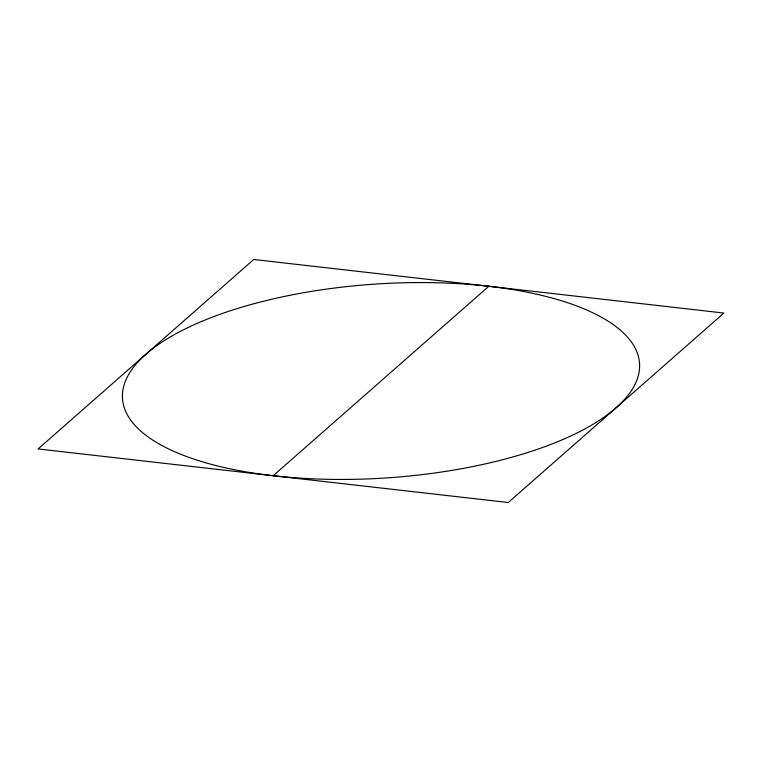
<?xml version="1.0" encoding="UTF-8"?>
<svg xmlns="http://www.w3.org/2000/svg" width="762" height="762" viewBox="0 0 762 762"><rect width="100%" height="100%" fill="white"/><g stroke="black" fill="none" stroke-linecap="round" stroke-linejoin="round"><path stroke-width="1.14" d="M273.187 475.726L488.813 286.274M253.727 259.49L38.1 448.951L508.273 502.51L723.9 313.049L253.727 259.49M251.336 472.754A259.137 97.079 -3.9 0 0 639.623 366.008A259.137 97.079 -3.9 0 0 252.051 304.238A259.137 97.079 -3.9 0 0 251.336 472.754"/></g></svg>
